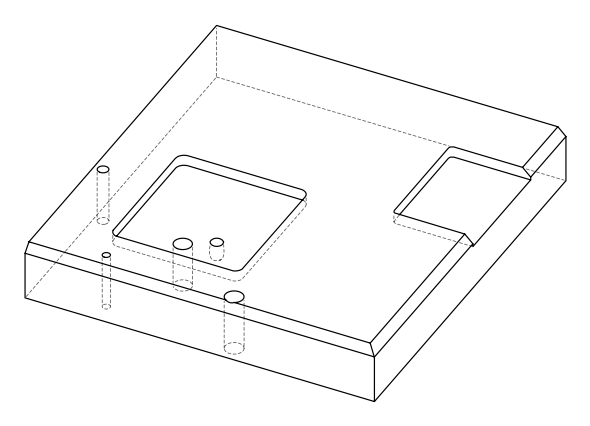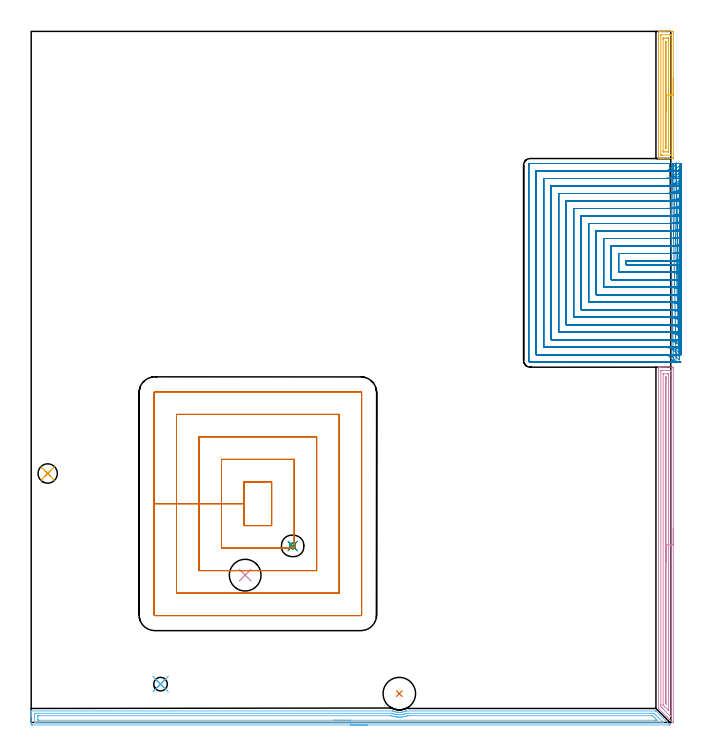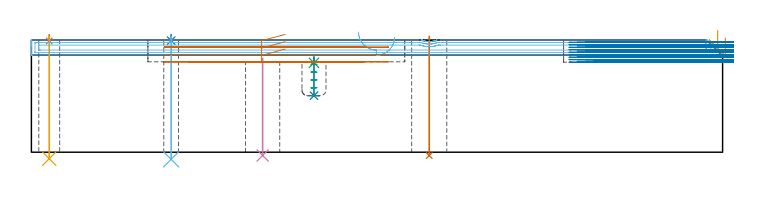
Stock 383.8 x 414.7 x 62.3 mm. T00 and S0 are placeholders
(PLAN: 14 operations, 9 tool changes, 106.1 min)
(1 SPOT_DRILL | STEP1HOLE_1 | NXT0321_9005460120000 | 0.03 min | 1 mm3)
(2 SPOT_DRILL_1 | STEP1HOLE_2 | NXT0321_9005460120000 | 0.03 min | 0 mm3)
(3 SPOT_DRILL_2 | STEP1POCKET | NXT0321_9005460120000 | 0.03 min | 1273 mm3)
(4 INDEXABLE_INSERT_DRILL_THROUGH_HOLE_FROM_SOLID | STEP1HOLE | NXT0302_009 | 0.22 min | 17636 mm3)
(5 DRILL_THROUGH_HOLE_INTO_CENTER | STEP1HOLE_1 | NXT0301_087 | 0.27 min | 6560 mm3)
(6 DRILL_THROUGH_HOLE_INTO_CENTER_1 | STEP1HOLE_2 | UGT0301_199 | 0.27 min | 3264 mm3)
(7 INDEXABLE_INSERT_DRILL_THROUGH_HOLE_FROM_SOLID_1 | STEP1HOLE_3 | NXT0302_010 | 0.27 min | 18578 mm3)
(8 DRILL_BLIND_HOLE_INTO_CENTER | STEP1POCKET | NXT0301_128 | 0.09 min | 2088 mm3)
(9 MILL_ROUGH_BLIND_HOLE_CONTOUR | STEP1POCKET | UGT0201_089 | Spiral | 0.34 min | 888 mm3)
(10 AREA_MILL | FG_CHAMFER_SURFACE | UGT0205_001 | 6.86 min | 8657 mm3)
(11 AREA_MILL_1 | FG_CHAMFER_SURFACE_1 | UGT0205_001 | 2.61 min | 3238 mm3)
(12 AREA_MILL_2 | FG_CHAMFER_SURFACE_2 | UGT0205_001 | 9.35 min | 13327 mm3)
(13 MILL_RECTANGULAR_POCKET | POCKET_RECTANGULAR_STRAIGHT | UGT0201_100 | Follow Part, ap 4.5, ae 75% | 9.72 min | 256748 mm3)
(14 MILL_SLOT | SLOT_PARTIAL_RECTANGULAR | UGT0201_014 | Follow Part, ap 1.5, ae 75% | 75.97 min | 135484 mm3)
(TOOL NXT0321_9005460120000 | NC Spot Drill, 142deg, 12mm, Carbide, Uncoated | D12 PA142 FL30 Z2)
(TOOL NXT0302_009 | Index. Insert Drill 19mm [880-D1900L25-05] | D19 PA176 FL95 Z2)
(TOOL NXT0301_087 | Carbide Drill 11.6mm [860.1-1160-058A1-MM 2214] | D11.6 PA140 FL72 Z2)
(TOOL UGT0301_199 | Twist Drill 8.2 mm | D8.2 PA118 FL72 Z2)
(TOOL NXT0302_010 | Index. Insert Drill 19.5mm [880-D1950L25-05] | D19.5 PA176 FL98 Z2)
(TOOL NXT0301_128 | Carbide Drill 12mm [861.1-1200-036A1-GP GC34] | D12 PA150 FL37.4 Z2)
(TOOL UGT0201_089 | End mill 10 mm | D10 R3 FL22 Z4)
(TOOL UGT0205_001 | Chamfer Mill 20 x 3 x 45 deg. | D20 FL50 Z2)
(TOOL UGT0201_100 | End Mill 18 mm | D18 FL22 Z2)
(TOOL UGT0201_014 | End mill 6 mm | D6 FL24 Z4)
(OP 1 SPOT_DRILL)
G17 G21 G94 G90
T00 M6
G54
G17 G0 G90 X9.9 Y149.4 S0 M3
G43 Z72.3 H0
G94 G81 G98 Z61.792 F250. R65.3
G80
M5
M2
(OP 2 SPOT_DRILL_1)
G17 G21 G94 G90
T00 M6
G54
G17 G0 G90 X77.6 Y23. S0 M3
G43 Z72.3 H0
G94 G81 G98 Z61.947 F250. R65.3
G80
M5
M2
(OP 3 SPOT_DRILL_2)
G17 G21 G94 G90
T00 M6
G54
G17 G0 G90 X156.9 Y105.9 S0 M3
G43 Z72.3 H0
G94 G81 G98 Z49.623 F250. R53.2
G80
M5
M2
(OP 4 INDEXABLE_INSERT_DRILL_THROUGH_HOLE_FROM_SOLID)
G17 G21 G94 G90
T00 M6
G54
G17 G0 G90 X128.4 Y88.4 S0 M3
G43 Z72.3 H1
G94 G81 G98 Z-1.832 F250. R52.2
G80
M5
M2
(OP 5 DRILL_THROUGH_HOLE_INTO_CENTER)
G17 G21 G94 G90
T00 M6
G54
G17 G0 G90 X9.9 Y149.4 S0 M3
G43 Z72.3 H1
G94 G73 G98 Z-3.611 F250. Q10.985 R64.3
G80
M5
M2
(OP 6 DRILL_THROUGH_HOLE_INTO_CENTER_1)
G17 G21 G94 G90
T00 M6
G54
G17 G0 G90 X77.6 Y23. S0 M3
G43 Z72.3 H0
G94 G73 G98 Z-3.964 F250. Q7.363 R64.3
G80
M5
M2
(OP 7 INDEXABLE_INSERT_DRILL_THROUGH_HOLE_FROM_SOLID_1)
G17 G21 G94 G90
T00 M6
G54
G17 G0 G90 X220.9 Y17.3 S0 M3
G43 Z72.3 H1
G94 G81 G98 Z-1.84 F250. R64.3
G80
M5
M2
(OP 8 DRILL_BLIND_HOLE_INTO_CENTER)
G17 G21 G94 G90
T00 M6
G54
G17 G0 G90 X156.9 Y105.9 S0 M3
G43 Z72.3 H1
G94 G81 G98 Z31.4 F250. R52.2
G80
M5
M2
(OP 9 MILL_ROUGH_BLIND_HOLE_CONTOUR)
G17 G21 G94 G90
T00 M6
G54
G17 G0 G90 X156.9 Y105.9 S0 M3
G43 Z72.3 H0
Z48.84
G94 G3 X157.503 Y106.997 R0.714 F250.
X155.989 Y107.335 R1.097
X155.465 Y104.989 R1.7
X155.989 Y107.335 R-1.7
X155.727 Y106.162 R0.85
X156.9 Y105.9 R0.85
G0 Z44.48
G3 X157.503 Y106.997 R0.714
X155.989 Y107.335 R1.097
X155.465 Y104.989 R1.7
X155.989 Y107.335 R-1.7
X155.727 Y106.162 R0.85
X156.9 Y105.9 R0.85
G0 Z40.12
G3 X157.503 Y106.997 R0.714
X155.989 Y107.335 R1.097
X155.465 Y104.989 R1.7
X155.989 Y107.335 R-1.7
X155.727 Y106.162 R0.85
X156.9 Y105.9 R0.85
G0 Z35.76
G3 X157.503 Y106.997 R0.714
X155.989 Y107.335 R1.097
X155.465 Y104.989 R1.7
X155.989 Y107.335 R-1.7
X155.727 Y106.162 R0.85
X156.9 Y105.9 R0.85
G0 Z31.4
G3 X157.503 Y106.997 R0.714
X155.989 Y107.335 R1.097
X155.465 Y104.989 R1.7
X155.989 Y107.335 R-1.7
X155.727 Y106.162 R0.85
X156.9 Y105.9 R0.85
G0 Z72.3
M5
M2
(OP 10 AREA_MILL)
G17 G21 G94 G90
T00 M6
G54
G17 G0 G90 X385.3 Y116.6 S1061 M3
G43 Z72.3 H0
Z63.4
G94 G1 Y116.562 Z62.528 F250.
Y116.448 Z61.664
Y116.259 Z60.812
Y115.997 Z59.98
Y115.663 Z59.174
Y115.26 Z58.4
Y114.792 Z57.664
Y114.26 Z56.972
Y113.671 Z56.329
Y113.028 Z55.74
Y112.336 Z55.209
Y111.6 Z54.74
Y110.826 Z54.337
Y110.02 Z54.003
Y109.188 Z53.741
Y108.337 Z53.552
Y107.472 Z53.438
Y106.6 Z53.4
Y0.184
X385.298 Y0.114 Z53.402
X385.291 Y0.001 Z53.405
X384.926 Y0. Z53.772
X384.875 Z53.823
X384.824 Y0.005 Z53.874
X384.804 Y0.007 Z53.894
X384.769 Y0.035 Z53.929
X384.642 Y0.158 Z54.057
X384.141 Y0.659 Z54.559
X383.941 Y0.857 Z54.755
X383.289 Y1.511 Z55.41
X383.058 Y1.74 Z55.638
X382.438 Y2.362 Z56.262
X382.38 Y2.419 Z56.319
X382.175 Y2.623 Z56.521
X381.587 Y3.213 Z57.113
X381.486 Y3.314 Z57.213
X381.292 Y3.507 Z57.404
X381.188 Y3.612 Z57.511
X381.102 Y3.698 Z57.598
X380.997 Y3.801 Z57.699
X379.82 Y4.979 Z58.877
X377.014 Y7.785 Z61.683
X376.876 Y7.924 Z61.824
X376.513 Y8.287 Z62.185
X376.406 Y8.397 Z62.291
X376.4 Y8.679 Z62.3
Y213.016
X376.403 Y213.193 Z62.288
X376.414 Y213.2 Z62.277
X376.791 Z61.909
X377.034 Z61.666
X377.759 Z60.936
X379.005 Z59.692
X380.408 Z58.287
X384.564 Z54.133
X384.824 Y213.197 Z53.873
X385.292 Y213.191 Z53.406
X385.295 Y213.045 Z53.404
X385.298 Y212.569 Z53.402
X385.3 Y212.088 Z53.4
Y106.6
X383.886 Z54.814
X383.885 Y4.208 Z54.815
X383.879 Y3.377 Z54.821
X383.058 Y4.192 Z55.642
X378.642 Y8.609 Z60.058
X378.574 Y8.679 Z60.126
X377.821 Y9.51 Z60.879
X377.82 Y9.573 Z60.88
X377.814 Y10.411 Z60.886
Y10.468
X377.815 Y210.781 Z60.885
X377.821 Y211.19 Z60.879
X378.23 Y211.198 Z60.47
X378.642 Y211.199 Z60.058
X379.111 Y211.2 Z59.589
X382.644 Z56.056
X383.058 Y211.199 Z55.642
X383.53 Y211.197 Z55.17
X383.771 Y211.19 Z54.929
X383.879 Y211.17 Z54.821
X383.885 Y210.838 Z54.815
Y210.781
X383.886 Y106.6 Z54.814
X382.472 Z56.228
X382.471 Y7.384 Z56.229
X382.47 Y7.304 Z56.23
X382.468 Y7.252 Z56.232
X382.466 Y7.245 Z56.234
X382.464 Z56.236
X382.431 Y7.274 Z56.269
X382.175 Y7.526 Z56.525
X380.127 Y9.573 Z58.573
X379.525 Y10.186 Z59.175
X379.258 Y10.468 Z59.442
X379.235 Y10.509 Z59.465
X379.233 Y10.543 Z59.467
X379.23 Y10.618 Z59.47
X379.229 Y10.768 Z59.471
Y208.992
X379.231 Y209.142 Z59.469
X379.233 Y209.179 Z59.467
X379.234 Y209.189 Z59.466
X379.252 Y209.192 Z59.448
X379.322 Y209.198 Z59.378
X381.97 Y209.2 Z56.73
X382.175 Y209.199 Z56.525
X382.38 Y209.196 Z56.32
X382.438 Y209.192 Z56.262
X382.465 Y209.188 Z56.235
X382.467 Y209.171 Z56.233
X382.47 Y209.092 Z56.23
X382.471 Y208.992 Z56.229
Y208.692
X382.472 Y106.6 Z56.228
X381.057 Z57.643
Y11.362
X381.056 Y11.198 Z57.644
X381.053 Y11.118 Z57.647
X381.051 Y11.111 Z57.649
X381.045 Y11.113 Z57.655
X381.019 Y11.135 Z57.681
X380.79 Y11.362 Z57.91
X380.687 Y11.474 Z58.013
X380.649 Y11.519 Z58.051
X380.647 Y11.545 Z58.053
X380.645 Y11.605 Z58.055
X380.643 Y11.848 Z58.057
Y12.019
Y206.547
X380.645 Y206.964 Z58.055
X380.65 Y207.175 Z58.05
X380.651 Y207.191 Z58.049
X380.659 Y207.194 Z58.041
X380.686 Y207.197 Z58.014
X380.741 Y207.199 Z57.959
X380.85 Y207.2 Z57.85
X380.959 Y207.199 Z57.741
X381.014 Y207.197 Z57.686
X381.041 Y207.194 Z57.659
X381.049 Y207.191 Z57.651
X381.05 Y207.175 Z57.65
X381.054 Y206.967 Z57.646
X381.057 Y206.547 Z57.643
Y206.309
Y106.6
Y105.728 Z57.681
Y104.864 Z57.795
Y104.012 Z57.983
Y103.18 Z58.246
Y102.374 Z58.58
Y101.6 Z58.982
Y100.864 Z59.451
Y100.172 Z59.982
Y99.529 Z60.572
Y98.94 Z61.215
Y98.408 Z61.907
Y97.94 Z62.643
Y97.537 Z63.417
Y97.203 Z64.222
Y96.941 Z65.055
Y96.752 Z65.906
Y96.638 Z66.771
Y96.6 Z67.643
G0 Z72.3
M5
M2
(OP 11 AREA_MILL_1)
G17 G21 G94 G90
T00 M6
G54
G17 G0 G90 X385.3 Y386.55 S1061 M3
G43 Z72.3 H0
Z63.4
G94 G1 Y386.512 Z62.528 F250.
Y386.398 Z61.664
Y386.209 Z60.812
Y385.947 Z59.98
Y385.613 Z59.174
Y385.21 Z58.4
Y384.742 Z57.664
Y384.21 Z56.972
Y383.621 Z56.329
Y382.978 Z55.74
Y382.286 Z55.209
Y381.55 Z54.74
Y380.776 Z54.337
Y379.97 Z54.003
Y379.138 Z53.741
Y378.287 Z53.552
Y377.422 Z53.438
Y376.55 Z53.4
Y339.433
X385.299 Y339.021 Z53.401
X385.295 Y338.545 Z53.403
X385.292 Y338.409 Z53.406
X384.824 Y338.4 Z53.873
X379.525 Z59.169
X378.986 Z59.711
X378.642 Z60.054
X378.103 Z60.593
X377.759 Z60.936
X377.071 Z61.629
X376.771 Z61.929
X376.413 Y338.407 Z62.278
X376.403 Y338.409 Z62.288
X376.4 Y338.574 Z62.3
Y414.526
X376.402 Y414.693 Z62.288
X376.413 Y414.7 Z62.277
X376.77 Z61.929
X377.071 Z61.629
X377.759 Z60.936
X378.986 Z59.711
X379.525 Z59.169
X380.139 Z58.557
X384.555 Z54.143
X384.824 Y414.697 Z53.873
X385.292 Y414.691 Z53.406
X385.295 Y414.555 Z53.403
X385.299 Y414.079 Z53.401
X385.3 Y413.598 Z53.4
Y376.55
X383.886 Z54.814
X383.885 Y340.494 Z54.815
X383.884 Y340.442 Z54.816
X383.882 Y340.417 Z54.818
X383.88 Y340.412 Z54.82
X383.864 Y340.409 Z54.836
X383.46 Y340.401 Z55.24
X378.642 Z60.058
X378.159 Y340.403 Z60.541
X377.928 Y340.41 Z60.772
X377.821 Y340.422 Z60.879
X377.815 Y340.751 Z60.885
Y340.808
Y412.606
X377.816 Y412.658 Z60.884
X377.818 Y412.683 Z60.882
X377.82 Y412.688 Z60.88
X377.836 Y412.691 Z60.864
X378.24 Y412.699 Z60.46
X383.058 Z55.642
X383.541 Y412.697 Z55.159
X383.772 Y412.69 Z54.928
X383.879 Y412.678 Z54.821
X383.885 Y412.349 Z54.815
Y412.292
X383.886 Y376.55 Z54.814
X382.471 Z56.229
Y343.189
X382.469 Y342.595 Z56.231
X382.466 Y342.446 Z56.234
X382.465 Y342.416 Z56.235
X382.431 Y342.41 Z56.269
X382.365 Y342.403 Z56.335
X382.175 Y342.401 Z56.525
X381.484 Y342.4 Z57.216
X380.408 Z58.292
X379.717 Y342.401 Z58.983
X379.525 Y342.405 Z59.175
X379.333 Y342.41 Z59.367
X379.235 Y342.424 Z59.465
X379.232 Y342.495 Z59.468
X379.23 Y342.595 Z59.47
X379.229 Y342.895 Z59.471
Y409.911
X379.231 Y410.505 Z59.469
X379.234 Y410.654 Z59.466
X379.235 Y410.684 Z59.465
X379.269 Y410.69 Z59.431
X379.335 Y410.697 Z59.365
X379.525 Y410.699 Z59.175
X380.216 Y410.7 Z58.484
X381.292 Z57.408
X381.983 Y410.699 Z56.717
X382.175 Y410.695 Z56.525
X382.367 Y410.69 Z56.333
X382.465 Y410.676 Z56.235
X382.468 Y410.605 Z56.232
X382.469 Y410.505 Z56.231
X382.471 Y410.205 Z56.229
Y376.55
X381.057 Z57.643
Y344.856
X381.055 Y344.621 Z57.645
X381.051 Y344.419 Z57.649
X380.85 Y344.41 Z57.85
X380.65 Y344.419 Z58.05
X380.646 Y344.619 Z58.054
X380.643 Y345.038 Z58.057
Y408.061
X380.645 Y408.478 Z58.055
X380.649 Y408.681 Z58.051
X380.85 Y408.69 Z57.85
X381.05 Y408.681 Z57.65
X381.054 Y408.481 Z57.646
X381.057 Y408.062 Z57.643
Y376.55
Y375.678 Z57.681
Y374.814 Z57.795
Y373.962 Z57.983
Y373.13 Z58.246
Y372.324 Z58.58
Y371.55 Z58.982
Y370.814 Z59.451
Y370.122 Z59.982
Y369.479 Z60.572
Y368.89 Z61.215
Y368.358 Z61.907
Y367.89 Z62.643
Y367.487 Z63.417
Y367.153 Z64.223
Y366.891 Z65.055
Y366.702 Z65.906
Y366.588 Z66.771
Y366.55 Z67.643
G0 Z72.3
M5
M2
(OP 12 AREA_MILL_2)
G17 G21 G94 G90
T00 M6
G54
G17 G0 G90 X201.65 Y-1.5 S1061 M3
G43 Z72.3 H0
Z63.9
G94 G1 X201.612 Z63.028 F250.
X201.498 Z62.164
X201.309 Z61.312
X201.047 Z60.48
X200.713 Z59.674
X200.31 Z58.9
X199.842 Z58.164
X199.31 Z57.472
X198.721 Z56.829
X198.078 Z56.24
X197.386 Z55.709
X196.65 Z55.24
X195.876 Z54.837
X195.07 Z54.503
X194.238 Z54.241
X193.386 Z54.052
X192.522 Z53.938
X191.65 Z53.9
X0.73 Y-1.499 Z53.901
X0.609
X0.007 Y-1.492 Z53.906
X0.004 Y-1.482 Z53.916
X0. Y-0.875 Z54.522
Y3.594 Z58.988
Y4.162 Z59.559
Y4.488 Z59.884
Y5.056 Z60.452
Y5.381 Z60.777
Y6.033 Z61.433
Y6.444 Z61.844
X0.002 Y6.836 Z62.227
X0.005 Y6.87 Z62.261
X0.01 Y6.897 Z62.288
X0.163 Y6.9 Z62.3
X216.646
X216.906 Y6.904 Z62.292
X216.918 Y6.902 Z62.29
X216.926 Y6.9 Z62.289
X216.97 Y6.879 Z62.277
X216.99 Y6.871 Z62.269
X217.136 Y6.811 Z62.206
X217.581 Y6.642 Z62.038
X217.949 Y6.517 Z61.916
X218.03 Y6.489 Z61.889
X218.476 Y6.364 Z61.763
X218.924 Y6.26 Z61.659
X219.371 Y6.18 Z61.576
X219.818 Y6.119 Z61.516
X219.895 Y6.112 Z61.508
X220.217 Y6.086 Z61.476
X220.265 Y6.081 Z61.473
X220.641 Y6.063 Z61.46
X220.713 Y6.06 Z61.455
X220.744 Y6.061 Z61.454
X220.92 Z61.453
X221.005 Y6.062 Z61.454
X221.088
X221.16 Z61.457
X221.173 Z61.458
X221.444 Y6.079 Z61.468
X221.513 Y6.083 Z61.47
X221.607 Y6.086 Z61.478
X222.055 Y6.127 Z61.524
X222.501 Y6.191 Z61.588
X222.948 Y6.275 Z61.674
X223.395 Y6.382 Z61.78
X223.774 Y6.492 Z61.892
X223.844 Y6.512 Z61.912
X224.022 Y6.573 Z61.973
X224.29 Y6.665 Z62.064
X224.837 Y6.881 Z62.278
X224.884 Y6.895 Z62.29
X225.127 Y6.9 Z62.3
X374.657
X374.906 Y6.894 Z62.291
X375.038 Y6.762 Z62.161
X375.078 Y6.722 Z62.122
X382.988 Y-1.188 Z54.211
X383.124 Y-1.322 Z54.074
X383.286 Y-1.487 Z53.911
X383.287 Y-1.495 Z53.903
X383.286 Y-1.499 Z53.899
X191.65 Y-1.5 Z53.9
Y-0.086 Z55.314
X2.29 Y-0.085 Z55.315
X2.082 Y-0.083 Z55.317
X2.024 Y-0.079 Z55.321
X2.008 Y-0.076 Z55.324
X2.006 Y-0.072 Z55.328
X2.002 Y-0.038 Z55.362
X2.001 Y0.019 Z55.419
X2. Y0.414 Z55.814
X2.001 Y4.881 Z60.281
X2.008 Y5.381 Z60.781
X2.01 Y5.473 Z60.873
X2.187 Y5.481 Z60.881
X2.292 Y5.484 Z60.884
X2.395 Y5.485 Z60.885
X3.183 Y5.486 Z60.886
X215.753
X216.148 Y5.483 Z60.883
X216.344 Y5.48 Z60.88
X216.392 Y5.478 Z60.878
X216.67 Y5.381 Z60.781
X217.327 Y5.172 Z60.572
X217.539 Y5.113 Z60.513
X217.904 Y5.015 Z60.415
X218.431 Y4.896 Z60.296
X218.618 Y4.862 Z60.262
X219.183 Y4.77 Z60.17
X219.324 Y4.751 Z60.151
X220.025 Y4.68 Z60.08
X220.217 Y4.669 Z60.069
X220.947 Y4.65 Z60.05
X221.11 Y4.651 Z60.051
X221.808 Y4.682 Z60.082
X222.002 Y4.697 Z60.097
X222.112 Y4.708 Z60.108
X222.745 Y4.789 Z60.189
X222.895 Y4.81 Z60.21
X223.377 Y4.899 Z60.299
X223.788 Y4.99 Z60.39
X224.103 Y5.066 Z60.466
X224.68 Y5.234 Z60.634
X224.793 Y5.269 Z60.669
X225.129 Y5.381 Z60.781
X225.387 Y5.47 Z60.87
X225.475 Y5.479 Z60.879
X225.573 Y5.481 Z60.881
X226.362 Y5.485 Z60.885
X226.466 Y5.486 Z60.886
X372.871
X373.662 Y5.484 Z60.884
X373.764 Y5.481 Z60.881
X373.861 Y5.477 Z60.877
X373.961 Y5.381 Z60.781
X374.656 Y4.694 Z60.094
X374.863 Y4.488 Z59.888
X378.227 Y1.123 Z56.523
X379.12 Y0.23 Z55.63
X379.329 Y0.019 Z55.419
X379.397 Y-0.055 Z55.345
X379.414 Y-0.074 Z55.326
X379.395 Y-0.079 Z55.321
X379.328 Y-0.082 Z55.318
X379.223 Y-0.085 Z55.315
X191.65 Y-0.086 Z55.314
Y1.328 Z56.728
X5.073 Y1.329 Z56.729
X4.656 Y1.33 Z56.73
X4.18 Y1.333 Z56.733
X4.03 Y1.335 Z56.735
X4.01 Y1.626 Z57.026
X4.004 Y1.806 Z57.206
X4.001 Y1.986 Z57.386
Y3.773 Z59.173
X4.007 Y3.954 Z59.354
X4.011 Y4.065 Z59.465
X4.061 Y4.067 Z59.467
X4.18 Y4.069 Z59.469
X4.596 Y4.071 Z59.471
X215.276
X215.753 Y4.069 Z59.469
X215.857 Y4.067 Z59.467
X215.907 Y4.065 Z59.465
X215.969 Y4.046 Z59.446
X216.293 Y3.947 Z59.347
X216.646 Y3.842 Z59.242
X217.523 Y3.61 Z59.01
X217.539 Y3.606 Z59.006
X217.594 Y3.594 Z58.994
X218.431 Y3.44 Z58.84
X218.616 Y3.409 Z58.809
X219.002 Y3.356 Z58.756
X219.324 Y3.321 Z58.721
X219.626 Y3.292 Z58.692
X220.217 Y3.254 Z58.654
X220.565 Y3.245 Z58.645
X221.11 Y3.237 Z58.637
X221.454 Y3.249 Z58.649
X222.002 Y3.274 Z58.674
X222.295 Y3.301 Z58.701
X222.895 Y3.371 Z58.771
X223.093 Y3.396 Z58.796
X223.788 Y3.509 Z58.909
X223.859 Y3.522 Z58.922
X224.205 Y3.594 Z58.994
X224.589 Y3.685 Z59.085
X224.68 Y3.709 Z59.109
X225.286 Y3.882 Z59.282
X225.573 Y3.967 Z59.367
X225.8 Y4.035 Z59.435
X225.889 Y4.062 Z59.462
X225.995 Y4.065 Z59.465
X226.466 Y4.069 Z59.469
X226.882 Y4.071 Z59.471
X227.359
X372.394
X372.632 Y4.069 Z59.469
X372.751 Y4.067 Z59.467
X372.807 Y4.065 Z59.465
X372.871 Y4.02 Z59.42
X373.304 Y3.594 Z58.994
X373.764 Y3.137 Z58.537
X374.201 Y2.7 Z58.1
X374.656 Y2.245 Z57.645
X375.094 Y1.806 Z57.206
X375.549 Y1.348 Z56.748
X375.554 Y1.335 Z56.735
X375.549 Y1.334 Z56.734
X375.132 Y1.33 Z56.73
X374.656 Y1.329 Z56.729
X374.241 Y1.328 Z56.728
X191.65
X190.778 Z56.767
X189.914 Z56.88
X189.062 Z57.069
X188.23 Z57.332
X187.424 Z57.665
X186.65 Z58.068
X185.914 Z58.537
X185.222 Z59.068
X184.579 Z59.657
X183.99 Z60.301
X183.458 Z60.993
X182.99 Z61.728
X182.587 Z62.502
X182.253 Z63.308
X181.991 Z64.14
X181.802 Z64.992
X181.688 Z65.857
X181.65 Z66.728
G0 Z72.3
M5
M2
(OP 13 MILL_RECTANGULAR_POCKET)
G17 G21 G94 G90
T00 M6
G54
G17 G0 G90 X140.947 Y144.4 S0 M3
G43 Z72.419 H0
Z65.419
G94 G1 X127.7 Z61.869 F250.
Y131.25 Z58.346
Y118.1 F500.
X144.3
Y144.4
X127.7
Y131.25
X114.2
Y104.6
X157.8
Y157.9
X114.2
Y131.25
X100.7
Y91.1
X171.3
Y171.4
X100.7
Y131.25
X87.2
Y77.6
X184.8
Y184.9
X87.2
Y131.25
X73.7
Y64.7
G3 X74.3 Y64.1 R0.6
G1 X197.7
G3 X198.3 Y64.7 R0.6
G1 Y197.8
G3 X197.7 Y198.4 R0.6
G1 X74.3
G3 X73.7 Y197.8 R0.6
G1 Y131.25
Y130.25
G0 X140.947 Y144.4 Z61.346
G1 X127.7 Z57.797 F250.
Y131.25 Z54.273
Y118.1 F500.
X144.3
Y144.4
X127.7
Y131.25
X114.2
Y104.6
X157.8
Y157.9
X114.2
Y131.25
X100.7
Y91.1
X171.3
Y171.4
X100.7
Y131.25
X87.2
Y77.6
X184.8
Y184.9
X87.2
Y131.25
X73.7
Y64.7
G3 X74.3 Y64.1 R0.6
G1 X197.7
G3 X198.3 Y64.7 R0.6
G1 Y197.8
G3 X197.7 Y198.4 R0.6
G1 X74.3
G3 X73.7 Y197.8 R0.6
G1 Y131.25
Y130.25
G0 X140.947 Y144.4 Z57.273
G1 X127.7 Z53.724 F250.
Y131.25 Z50.2
Y118.1 F500.
X144.3
Y144.4
X127.7
Y131.25
X114.2
Y104.6
X157.8
Y157.9
X114.2
Y131.25
X100.7
Y91.1
X171.3
Y171.4
X100.7
Y131.25
X87.2
Y77.6
X184.8
Y184.9
X87.2
Y131.25
X73.7
Y64.7
G3 X74.3 Y64.1 R0.6
G1 X197.7
G3 X198.3 Y64.7 R0.6
G1 Y197.8
G3 X197.7 Y198.4 R0.6
G1 X74.3
G3 X73.7 Y197.8 R0.6
G1 Y131.25
Y130.25
G0 Z72.419
M5
M2
(OP 14 MILL_SLOT)
G17 G21 G94 G90
T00 M6
G54
G17 G0 G90 X389.779 Y277.653 S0 M3
G43 Z72.419 H0
Z61.039
G94 G1 X386.8 Y277.302 F250.
G2 X379.955 Y276.9 R58.5 F500.
G1 X357.
Y274.7
X379.955
G2 X386.8 Y274.298 R58.5
G1 X389.779 Y273.947 F250.
X389.776 Y282.216
X386.8 Y281.836
G2 X379.955 Y281.4 R54. F500.
G1 X352.5
Y270.2
X379.955
G2 X386.8 Y269.764 R54.
G1 X389.776 Y269.384 F250.
X389.771 Y286.79
X386.8 Y286.376
G2 X379.955 Y285.9 R49.5 F500.
G1 X348.
Y265.7
X379.955
G2 X386.8 Y265.224 R49.5
G1 X389.771 Y264.81 F250.
X389.765 Y291.38
X386.8 Y290.924
G2 X379.955 Y290.4 R45. F500.
G1 X343.5
Y261.2
X379.955
G2 X386.8 Y260.676 R45.
G1 X389.765 Y260.22 F250.
X389.757 Y295.99
X386.8 Y295.483
G2 X379.955 Y294.9 R40.5 F500.
G1 X339.
Y256.7
X379.955
G2 X386.8 Y256.117 R40.5
G1 X389.757 Y255.61 F250.
X389.745 Y300.627
X386.8 Y300.057
G2 X379.955 Y299.4 R36. F500.
G1 X334.5
Y252.2
X379.955
G2 X386.8 Y251.543 R36.
G1 X389.745 Y250.973 F250.
X389.728 Y305.305
X386.8 Y304.653
G2 X379.955 Y303.9 R31.5 F500.
G1 X330.
Y247.7
X379.955
G2 X386.8 Y246.947 R31.5
G1 X389.728 Y246.295 F250.
X389.702 Y310.043
X386.8 Y309.282
G2 X379.955 Y308.4 R27. F500.
G1 X325.5
Y243.2
X379.955
G2 X386.8 Y242.318 R27.
G1 X389.702 Y241.557 F250.
X389.658 Y314.879
X386.8 Y313.967
G2 X379.955 Y312.9 R22.5 F500.
G1 X321.
Y238.7
X379.955
G2 X386.8 Y237.634 R22.5
G1 X389.658 Y236.721 F250.
X389.575 Y319.893
X386.8 Y318.752
G2 X379.955 Y317.4 R18. F500.
G1 X316.5
Y234.2
X379.955
G2 X386.8 Y232.848 R18.
G1 X389.575 Y231.707 F250.
X389.386 Y325.285
X386.8 Y323.764
G2 X379.955 Y321.9 R13.5 F500.
G1 X312.
Y229.7
X379.955
G2 X386.8 Y227.836 R13.5
G1 X389.386 Y226.315 F250.
X388.744 Y331.831
X386.795 Y329.551
G2 X379.955 Y326.4 R9. F500.
G1 X307.5
Y225.2
X379.955
G2 X386.795 Y222.05 R9.
G1 X388.745 Y219.77 F250.
X385.339 Y334.897 F500.
X383.45 Y332.566 F250.
G2 X379.955 Y330.9 R4.5 F500.
G1 X303.
Y220.7
X379.955
G2 X383.45 Y219.035 R4.5
G1 X385.34 Y216.705 F250.
X382.955 Y335.4 F500.
X379.955 F250.
X299.4 F500.
G3 X298.5 Y334.5 R0.9
G1 Y217.1
G3 X299.4 Y216.2 R0.9
G1 X379.955
X382.955 F250.
G0 Z72.419
X389.788 Y277.395
Z59.659
G1 X386.8 Y277.13
G2 X381.621 Y276.9 R58.5 F500.
G1 X357.
Y274.7
X381.62
G2 X386.8 Y274.47 R58.5
G1 X389.788 Y274.205 F250.
X389.786 Y281.937
X386.8 Y281.649
G2 X381.621 Y281.4 R54. F500.
G1 X352.5
Y270.2
X381.62
G2 X386.8 Y269.951 R54.
G1 X389.786 Y269.663 F250.
X389.784 Y286.486
X386.8 Y286.172
G2 X381.621 Y285.9 R49.5 F500.
G1 X348.
Y265.7
X381.62
G2 X386.8 Y265.428 R49.5
G1 X389.784 Y265.114 F250.
X389.78 Y291.044
X386.8 Y290.699
G2 X381.621 Y290.4 R45. F500.
G1 X343.5
Y261.2
X381.62
G2 X386.8 Y260.901 R45.
G1 X389.78 Y260.556 F250.
X389.775 Y295.616
X386.8 Y295.233
G2 X381.621 Y294.9 R40.5 F500.
G1 X339.
Y256.7
X381.62
G2 X386.8 Y256.367 R40.5
G1 X389.775 Y255.984 F250.
X389.769 Y300.206
X386.8 Y299.775
G2 X381.621 Y299.4 R36. F500.
G1 X334.5
Y252.2
X381.62
G2 X386.8 Y251.825 R36.
G1 X389.769 Y251.394 F250.
X389.759 Y304.822
X386.8 Y304.329
G2 X381.621 Y303.9 R31.5 F500.
G1 X330.
Y247.7
X381.62
G2 X386.8 Y247.271 R31.5
G1 X389.759 Y246.778 F250.
X389.744 Y309.477
X386.8 Y308.901
G2 X381.621 Y308.4 R27. F500.
G1 X325.5
Y243.2
X381.62
G2 X386.8 Y242.698 R27.
G1 X389.744 Y242.123 F250.
X389.719 Y314.195
X386.8 Y313.504
G2 X381.621 Y312.9 R22.5 F500.
G1 X321.
Y238.7
X381.62
G2 X386.8 Y238.096 R22.5
G1 X389.719 Y237.405 F250.
X389.673 Y319.024
X386.8 Y318.161
G2 X381.621 Y317.4 R18. F500.
G1 X316.5
Y234.2
X381.62
G2 X386.8 Y233.439 R18.
G1 X389.673 Y232.575 F250.
X389.57 Y324.084
X386.8 Y322.933
G2 X381.621 Y321.9 R13.5 F500.
G1 X312.
Y229.7
X381.62
G2 X386.8 Y228.667 R13.5
G1 X389.57 Y227.515 F250.
X389.253 Y329.766
X386.8 Y328.04
G2 X381.621 Y326.4 R9. F500.
G1 X307.5
Y225.2
X381.62
G2 X386.8 Y223.56 R9.
G1 X389.253 Y221.833 F250.
X387.012 Y335.824
X385.549 Y333.205
G2 X381.621 Y330.9 R4.5 F500.
G1 X303.
Y220.7
X381.62
G2 X385.549 Y218.394 R4.5
G1 X387.011 Y215.775 F250.
X384.621 Y335.4 F500.
X381.621 F250.
X299.4 F500.
G3 X298.5 Y334.5 R0.9
G1 Y217.1
G3 X299.4 Y216.2 R0.9
G1 X381.62
X384.62 F250.
G0 Z72.419
X389.796 Y277.134
Z58.279
G1 X386.8 Y276.978
G2 X383.773 Y276.9 R58.5 F500.
G1 X357.
Y274.7
X383.776
G2 X386.8 Y274.622 R58.5
G1 X389.796 Y274.467 F250.
X389.795 Y281.653
X386.8 Y281.485
G2 X383.773 Y281.4 R54. F500.
G1 X352.5
Y270.2
X383.776
G2 X386.8 Y270.115 R54.
G1 X389.795 Y269.947 F250.
X389.794 Y286.176
X386.8 Y285.993
G2 X383.773 Y285.9 R49.5 F500.
G1 X348.
Y265.7
X383.776
G2 X386.8 Y265.608 R49.5
G1 X389.794 Y265.424 F250.
X389.793 Y290.704
X386.8 Y290.502
G2 X383.773 Y290.4 R45. F500.
G1 X343.5
Y261.2
X383.776
G2 X386.8 Y261.098 R45.
G1 X389.793 Y260.897 F250.
X389.792 Y295.237
X386.8 Y295.013
G2 X383.773 Y294.9 R40.5 F500.
G1 X339.
Y256.7
X383.776
G2 X386.8 Y256.587 R40.5
G1 X389.792 Y256.363 F250.
X389.789 Y299.78
X386.8 Y299.527
G2 X383.773 Y299.4 R36. F500.
G1 X334.5
Y252.2
X383.776
G2 X386.8 Y252.073 R36.
G1 X389.789 Y251.821 F250.
X389.786 Y304.334
X386.8 Y304.046
G2 X383.773 Y303.9 R31.5 F500.
G1 X330.
Y247.7
X383.776
G2 X386.8 Y247.555 R31.5
G1 X389.786 Y247.267 F250.
X389.781 Y308.906
X386.8 Y308.57
G2 X383.773 Y308.4 R27. F500.
G1 X325.5
Y243.2
X383.776
G2 X386.8 Y243.03 R27.
G1 X389.781 Y242.694 F250.
X389.773 Y313.508
X386.8 Y313.104
G2 X383.773 Y312.9 R22.5 F500.
G1 X321.
Y238.7
X383.776
G2 X386.8 Y238.496 R22.5
G1 X389.773 Y238.093 F250.
X389.757 Y318.161
X386.8 Y317.656
G2 X383.773 Y317.4 R18. F500.
G1 X316.5
Y234.2
X383.776
G2 X386.8 Y233.944 R18.
G1 X389.757 Y233.44 F250.
X389.724 Y322.916
X386.8 Y322.244
G2 X383.773 Y321.9 R13.5 F500.
G1 X312.
Y229.7
X383.776
G2 X386.8 Y229.357 R13.5
G1 X389.724 Y228.685 F250.
X389.625 Y327.933
X386.8 Y326.924
G2 X383.773 Y326.4 R9. F500.
G1 X307.5
Y225.2
X383.776
G2 X386.8 Y224.677 R9.
G1 X389.626 Y223.669 F250.
X389.02 Y334.088
X386.8 Y332.07
G2 X383.773 Y330.9 R4.5 F500.
G1 X303.
Y220.7
X383.776
G2 X386.8 Y219.533 R4.5
G1 X389.022 Y217.517 F250.
X386.773 Y335.4 F500.
X383.773 F250.
X299.4 F500.
G3 X298.5 Y334.5 R0.9
G1 Y217.1
G3 X299.4 Y216.2 R0.9
G1 X383.776
X386.776 F250.
G0 X389.8 Y276.934 Z56.899
G1 X386.8 Y276.903
G2 X386.195 Y276.9 R58.5 F500.
G1 X357.
Y274.7
X386.195
G2 X386.8 Y274.697 R58.5
G1 X389.8 Y274.666 F250.
Y281.437
X386.8 Y281.403
G2 X386.195 Y281.4 R54. F500.
G1 X352.5
Y270.2
X386.195
G2 X386.8 Y270.197 R54.
G1 X389.8 Y270.163 F250.
Y285.94
X386.8 Y285.904
G2 X386.195 Y285.9 R49.5 F500.
G1 X348.
Y265.7
X386.195
G2 X386.8 Y265.696 R49.5
G1 X389.8 Y265.66 F250.
Y290.444
X386.8 Y290.404
G2 X386.195 Y290.4 R45. F500.
G1 X343.5
Y261.2
X386.195
G2 X386.8 Y261.196 R45.
G1 X389.8 Y261.156 F250.
Y294.949
X386.8 Y294.905
G2 X386.195 Y294.9 R40.5 F500.
G1 X339.
Y256.7
X386.195
G2 X386.8 Y256.695 R40.5
G1 X389.8 Y256.651 F250.
Y299.455
X386.8 Y299.405
G2 X386.195 Y299.4 R36. F500.
G1 X334.5
Y252.2
X386.195
G2 X386.8 Y252.195 R36.
G1 X389.8 Y252.144 F250.
X389.799 Y303.963
X386.8 Y303.906
G2 X386.195 Y303.9 R31.5 F500.
G1 X330.
Y247.7
X386.195
G2 X386.8 Y247.694 R31.5
G1 X389.799 Y247.637 F250.
Y308.474
X386.8 Y308.407
G2 X386.195 Y308.4 R27. F500.
G1 X325.5
Y243.2
X386.195
G2 X386.8 Y243.193 R27.
G1 X389.799 Y243.126 F250.
Y312.989
X386.8 Y312.908
G2 X386.195 Y312.9 R22.5 F500.
G1 X321.
Y238.7
X386.195
G2 X386.8 Y238.692 R22.5
G1 X389.799 Y238.611 F250.
X389.798 Y317.511
X386.8 Y317.41
G2 X386.195 Y317.4 R18. F500.
G1 X316.5
Y234.2
X386.195
G2 X386.8 Y234.19 R18.
G1 X389.798 Y234.089 F250.
X389.797 Y322.048
X386.8 Y321.914
G2 X386.195 Y321.9 R13.5 F500.
G1 X312.
Y229.7
X386.195
G2 X386.8 Y229.686 R13.5
G1 X389.797 Y229.552 F250.
X389.793 Y326.622
X386.8 Y326.42
G2 X386.195 Y326.4 R9. F500.
G1 X307.5
Y225.2
X386.195
G2 X386.8 Y225.18 R9.
G1 X389.793 Y224.978 F250.
X389.773 Y331.344
X386.8 Y330.941
G2 X386.195 Y330.9 R4.5 F500.
G1 X303.
Y220.7
X386.195
G2 X386.8 Y220.659 R4.5
G1 X389.773 Y220.255 F250.
X389.195 Y335.4
X386.195
X299.4 F500.
G3 X298.5 Y334.5 R0.9
G1 Y217.1
G3 X299.4 Y216.2 R0.9
G1 X386.195
X389.195 F250.
G0 X389.8 Y276.901 Z55.52
G1 X386.8 Y276.9
X357. F500.
Y274.7
X386.8
X389.8 Y274.699 F250.
Y281.401
X386.8 Y281.4
X352.5 F500.
Y270.2
X386.8
X389.8 Y270.199 F250.
Y285.901
X386.8 Y285.9
X348. F500.
Y265.7
X386.8
X389.8 Y265.699 F250.
Y290.401
X386.8 Y290.4
X343.5 F500.
Y261.2
X386.8
X389.8 Y261.199 F250.
Y294.901
X386.8 Y294.9
X339. F500.
Y256.7
X386.8
X389.8 Y256.699 F250.
Y299.401
X386.8 Y299.4
X334.5 F500.
Y252.2
X386.8
X389.8 Y252.199 F250.
Y303.902
X386.8 Y303.9
X330. F500.
Y247.7
X386.8
X389.8 Y247.698 F250.
Y308.402
X386.8 Y308.4
X325.5 F500.
Y243.2
X386.8
X389.8 Y243.198 F250.
Y312.902
X386.8 Y312.9
X321. F500.
Y238.7
X386.8
X389.8 Y238.698 F250.
Y317.403
X386.8 Y317.4
X316.5 F500.
Y234.2
X386.8
X389.8 Y234.197 F250.
Y321.904
X386.8 Y321.9
X312. F500.
Y229.7
X386.8
X389.8 Y229.696 F250.
Y326.406
X386.8 Y326.4
X307.5 F500.
Y225.2
X386.8
X389.8 Y225.195 F250.
Y330.911
X386.8 Y330.9
X303. F500.
Y220.7
X386.8
X389.8 Y220.689 F250.
X389.783 Y335.4
X386.783
X299.4 F500.
G3 X298.5 Y334.5 R0.9
G1 Y217.1
G3 X299.4 Y216.2 R0.9
G1 X386.784
X389.784 F250.
G0 X389.8 Y276.9 Z54.14
G1 X386.8
X357. F500.
Y274.7
X386.8
X389.8 F250.
Y281.4
X386.8
X352.5 F500.
Y270.2
X386.8
X389.8 F250.
Y285.9
X386.8
X348. F500.
Y265.7
X386.8
X389.8 F250.
Y290.4
X386.8
X343.5 F500.
Y261.2
X386.8
X389.8 F250.
Y294.9
X386.8
X339. F500.
Y256.7
X386.8
X389.8 F250.
Y299.4
X386.8
X334.5 F500.
Y252.2
X386.8
X389.8 F250.
Y303.9
X386.8
X330. F500.
Y247.7
X386.8
X389.8 F250.
Y308.4
X386.8
X325.5 F500.
Y243.2
X386.8
X389.8 F250.
Y312.9
X386.8
X321. F500.
Y238.7
X386.8
X389.8 F250.
Y317.4
X386.8
X316.5 F500.
Y234.2
X386.8
X389.8 F250.
Y321.9
X386.8
X312. F500.
Y229.7
X386.8
X389.8 F250.
Y326.4
X386.8
X307.5 F500.
Y225.2
X386.8
X389.8 F250.
Y330.9
X386.8
X303. F500.
Y220.7
X386.8
X389.8 F250.
Y335.4
X386.8
X299.4 F500.
G3 X298.5 Y334.5 R0.9
G1 Y217.1
G3 X299.4 Y216.2 R0.9
G1 X386.8
X389.8 F250.
G0 Y276.9 Z52.76
G1 X386.8
X357. F500.
Y274.7
X386.8
X389.8 F250.
Y281.4
X386.8
X352.5 F500.
Y270.2
X386.8
X389.8 F250.
Y285.9
X386.8
X348. F500.
Y265.7
X386.8
X389.8 F250.
Y290.4
X386.8
X343.5 F500.
Y261.2
X386.8
X389.8 F250.
Y294.9
X386.8
X339. F500.
Y256.7
X386.8
X389.8 F250.
Y299.4
X386.8
X334.5 F500.
Y252.2
X386.8
X389.8 F250.
Y303.9
X386.8
X330. F500.
Y247.7
X386.8
X389.8 F250.
Y308.4
X386.8
X325.5 F500.
Y243.2
X386.8
X389.8 F250.
Y312.9
X386.8
X321. F500.
Y238.7
X386.8
X389.8 F250.
Y317.4
X386.8
X316.5 F500.
Y234.2
X386.8
X389.8 F250.
Y321.9
X386.8
X312. F500.
Y229.7
X386.8
X389.8 F250.
Y326.4
X386.8
X307.5 F500.
Y225.2
X386.8
X389.8 F250.
Y330.9
X386.8
X303. F500.
Y220.7
X386.8
X389.8 F250.
Y335.4
X386.8
X299.4 F500.
G3 X298.5 Y334.5 R0.9
G1 Y217.1
G3 X299.4 Y216.2 R0.9
G1 X386.8
X389.8 F250.
G0 Y276.9 Z51.38
G1 X386.8
X357. F500.
Y274.7
X386.8
X389.8 F250.
Y281.4
X386.8
X352.5 F500.
Y270.2
X386.8
X389.8 F250.
Y285.9
X386.8
X348. F500.
Y265.7
X386.8
X389.8 F250.
Y290.4
X386.8
X343.5 F500.
Y261.2
X386.8
X389.8 F250.
Y294.9
X386.8
X339. F500.
Y256.7
X386.8
X389.8 F250.
Y299.4
X386.8
X334.5 F500.
Y252.2
X386.8
X389.8 F250.
Y303.9
X386.8
X330. F500.
Y247.7
X386.8
X389.8 F250.
Y308.4
X386.8
X325.5 F500.
Y243.2
X386.8
X389.8 F250.
Y312.9
X386.8
X321. F500.
Y238.7
X386.8
X389.8 F250.
Y317.4
X386.8
X316.5 F500.
Y234.2
X386.8
X389.8 F250.
Y321.9
X386.8
X312. F500.
Y229.7
X386.8
X389.8 F250.
Y326.4
X386.8
X307.5 F500.
Y225.2
X386.8
X389.8 F250.
Y330.9
X386.8
X303. F500.
Y220.7
X386.8
X389.8 F250.
Y335.4
X386.8
X299.4 F500.
G3 X298.5 Y334.5 R0.9
G1 Y217.1
G3 X299.4 Y216.2 R0.9
G1 X386.8
X389.8 F250.
G0 Y276.9 Z50.
G1 X386.8
X357. F500.
Y274.7
X386.8
X389.8 F250.
Y281.4
X386.8
X352.5 F500.
Y270.2
X386.8
X389.8 F250.
Y285.9
X386.8
X348. F500.
Y265.7
X386.8
X389.8 F250.
Y290.4
X386.8
X343.5 F500.
Y261.2
X386.8
X389.8 F250.
Y294.9
X386.8
X339. F500.
Y256.7
X386.8
X389.8 F250.
Y299.4
X386.8
X334.5 F500.
Y252.2
X386.8
X389.8 F250.
Y303.9
X386.8
X330. F500.
Y247.7
X386.8
X389.8 F250.
Y308.4
X386.8
X325.5 F500.
Y243.2
X386.8
X389.8 F250.
Y312.9
X386.8
X321. F500.
Y238.7
X386.8
X389.8 F250.
Y317.4
X386.8
X316.5 F500.
Y234.2
X386.8
X389.8 F250.
Y321.9
X386.8
X312. F500.
Y229.7
X386.8
X389.8 F250.
Y326.4
X386.8
X307.5 F500.
Y225.2
X386.8
X389.8 F250.
Y330.9
X386.8
X303. F500.
Y220.7
X386.8
X389.8 F250.
Y335.4
X386.8
X299.4 F500.
G3 X298.5 Y334.5 R0.9
G1 Y217.1
G3 X299.4 Y216.2 R0.9
G1 X386.8
X389.8 F250.
G0 Z72.419
M5
M2
